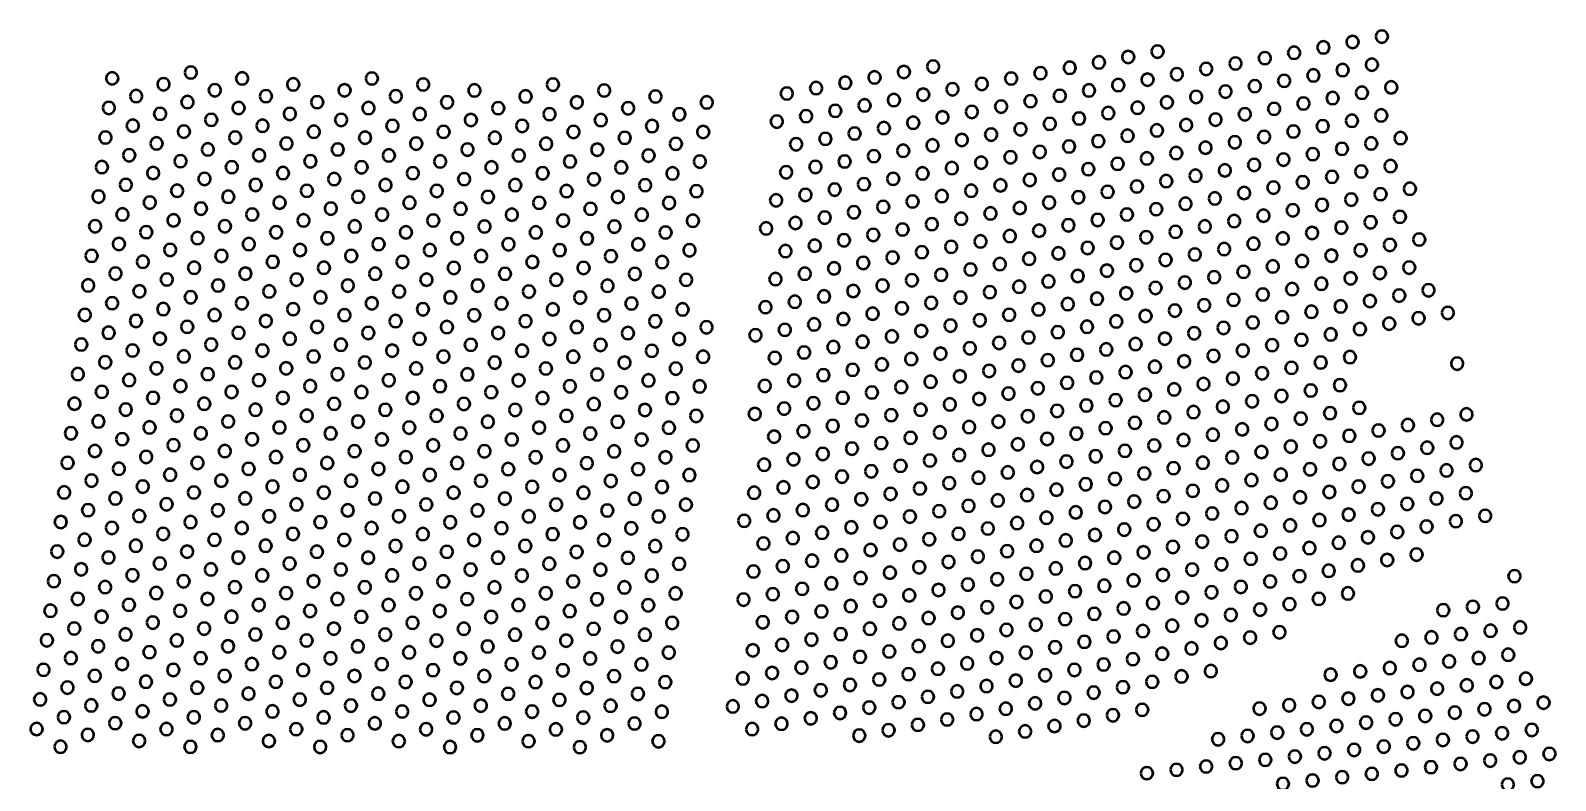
# Model space of a CAD drawing. Header units: millimetres. Extents: x 121 to 473, y 136 to 340.
# Drawn here: x 304.2 to 457.8, y 264.5 to 340.1 of the extents above; entities that cross this region are included whole.
import ezdxf

# ---------------------------------------------------------------- set-up
doc = ezdxf.new("R2010")
doc.units = ezdxf.units.MM
doc.header["$LTSCALE"] = 0.75
doc.layers.add('Visible', color=7, linetype='Continuous', lineweight=50)

msp = doc.modelspace()

# ---------------------------------------------------------------- linework, layer by layer
at = {"layer": 'Visible', "extrusion": (1e-16, 0, -1)}
for centre in [(-437.363051, 338.934623), (-440.313663, 339.47674), (-414.763977, 337.424052), (-417.714588, 337.966169), (-431.461828, 337.85039), (-434.412439, 338.392506), (-320.340102, 335.863728), (-392.164902, 335.913481), (-395.115514, 336.455598), (-405.912141, 335.797702), (-408.862753, 336.339819), (-411.813365, 336.881935), (-422.609993, 336.224039), (-425.560604, 336.766156), (-428.511216, 337.308273), (-436.357232, 336.10826), (-439.307844, 336.650377), (-312.424847, 335.273178), (-317.586287, 334.673558), (-325.501541, 335.264108), (-330.66298, 334.664489), (-338.578235, 335.255039), (-343.739674, 334.65542), (-356.816368, 334.64635), (-383.313067, 334.287131), (-386.263678, 334.829248), (-389.21429, 335.371365), (-400.010918, 334.713468), (-402.96153, 335.255585), (-413.758158, 334.597689), (-416.708769, 335.139806), (-419.659381, 335.681923), (-427.505397, 334.48191), (-430.456009, 335.024027), (-433.406621, 335.566143), (-441.252637, 334.366131), (-314.832472, 333.483389), (-319.993911, 332.883769), (-322.747726, 334.073939), (-327.909166, 333.474319), (-333.070605, 332.8747), (-335.82442, 334.06487), (-340.985859, 333.46525), (-346.147299, 332.865631), (-348.901114, 334.0558), (-354.062553, 333.456181), (-359.223992, 332.856562), (-361.977807, 334.046731), (-367.139247, 333.447112), (-372.300686, 332.847492), (-380.362455, 333.745014), (-391.159083, 333.087118), (-394.109695, 333.629235), (-397.060306, 334.171352), (-404.906322, 332.971339), (-407.856934, 333.513456), (-410.807546, 334.055572), (-418.653562, 332.85556), (-421.604174, 333.397676), (-424.554785, 333.939793), (-432.400802, 332.73978), (-435.351413, 333.281897), (-438.302025, 333.824014), (-312.078657, 332.293219), (-317.240096, 331.6936), (-325.155351, 332.28415), (-330.31679, 331.684531), (-338.232044, 332.275081), (-343.393484, 331.675461), (-351.308738, 332.266011), (-356.470177, 331.666392), (-364.385432, 332.256942), (-369.546871, 331.657323), (-382.307248, 331.460768), (-385.257859, 332.002885), (-388.208471, 332.545001), (-396.054487, 331.344989), (-399.005099, 331.887105), (-401.955711, 332.429222), (-409.801727, 331.229209), (-412.752339, 331.771326), (-415.70295, 332.313443), (-426.499578, 331.655547), (-429.45019, 332.197664), (-440.246818, 331.539768), (-314.486282, 330.50343), (-319.647721, 329.903811), (-322.401536, 331.09398), (-327.562975, 330.494361), (-332.724415, 329.894742), (-335.478229, 331.084911), (-340.639669, 330.485292), (-345.801108, 329.885672), (-348.554923, 331.075842), (-353.716363, 330.476223), (-358.877802, 329.876603), (-361.631617, 331.066773), (-366.793056, 330.467153), (-371.954496, 329.867534), (-379.356636, 330.918651), (-387.202652, 329.718638), (-390.153264, 330.260755), (-393.103876, 330.802872), (-403.900503, 330.144976), (-406.851115, 330.687093), (-417.647743, 330.029197), (-420.598355, 330.571313), (-423.548966, 331.11343), (-431.394983, 329.913417), (-434.345594, 330.455534), (-437.296206, 330.997651), (-311.732467, 329.313261), (-316.893906, 328.713641), (-322.055345, 328.114022), (-324.80916, 329.304191), (-329.9706, 328.704572), (-335.132039, 328.104953), (-337.885854, 329.295122), (-343.047293, 328.695503), (-350.962548, 329.286053), (-356.123987, 328.686434), (-364.039241, 329.276984), (-369.200681, 328.677364), (-381.301429, 328.634405), (-384.252041, 329.176522), (-395.048668, 328.518626), (-397.99928, 329.060742), (-400.949892, 329.602859), (-408.795908, 328.402846), (-411.74652, 328.944963), (-414.697131, 329.48708), (-422.543147, 328.287067), (-425.493759, 328.829184), (-428.444371, 329.3713), (-436.290387, 328.171288), (-439.240999, 328.713404), (-442.19161, 329.255521), (-314.140091, 327.523472), (-319.30153, 326.923852), (-327.216785, 327.514403), (-332.378224, 326.914783), (-340.293478, 327.505333), (-345.454918, 326.905714), (-348.208733, 328.095883), (-353.370172, 327.496264), (-358.531612, 326.896645), (-361.285426, 328.086814), (-366.446866, 327.487195), (-371.608305, 326.887576), (-386.196833, 326.892275), (-389.147445, 327.434392), (-392.098057, 327.976509), (-399.944073, 326.776496), (-402.894684, 327.318613), (-405.845296, 327.86073), (-413.691312, 326.660717), (-416.641924, 327.202833), (-419.592536, 327.74495), (-430.389164, 327.087054), (-433.339775, 327.629171), (-311.386276, 326.333302), (-316.547716, 325.733683), (-321.709155, 325.134064), (-324.46297, 326.324233), (-329.624409, 325.724614), (-334.785849, 325.124994), (-337.539664, 326.315164), (-342.701103, 325.715544), (-347.862542, 325.115925), (-350.616357, 326.306095), (-355.777797, 325.706475), (-360.939236, 325.106856), (-363.693051, 326.297025), (-368.85449, 325.697406), (-380.29561, 325.808042), (-383.246222, 326.350159), (-391.092238, 325.150146), (-394.042849, 325.692262), (-396.993461, 326.234379), (-404.839477, 325.034366), (-407.790089, 325.576483), (-410.740701, 326.1186), (-421.537328, 325.460704), (-424.48794, 326.002821), (-427.438552, 326.544937), (-435.284568, 325.344925), (-438.23518, 325.887041), (-441.185791, 326.429158), (-313.793901, 324.543513), (-318.95534, 323.943894), (-326.870594, 324.534444), (-332.032034, 323.934825), (-339.947288, 324.525375), (-345.108727, 323.925756), (-353.023982, 324.516306), (-358.185421, 323.916686), (-366.100675, 324.507236), (-371.262115, 323.907617), (-382.240403, 323.523795), (-385.191014, 324.065912), (-388.141626, 324.608029), (-398.938254, 323.950133), (-401.888866, 324.49225), (-412.685493, 323.834354), (-415.636105, 324.37647), (-418.586717, 324.918587), (-426.432733, 323.718574), (-429.383345, 324.260691), (-432.333956, 324.802808), (-440.179972, 323.602795), (-443.130584, 324.144912), (-311.040086, 323.353344), (-316.201525, 322.753724), (-321.362965, 322.154105), (-324.116779, 323.344275), (-329.278219, 322.744655), (-334.439658, 322.145036), (-337.193473, 323.335205), (-342.354913, 322.735586), (-347.516352, 322.135967), (-350.270167, 323.326136), (-355.431606, 322.726517), (-360.593046, 322.126897), (-363.346861, 323.317067), (-368.5083, 322.717448), (-379.289791, 322.981679), (-390.086419, 322.323783), (-393.03703, 322.865899), (-395.987642, 323.408016), (-403.833658, 322.208003), (-406.78427, 322.75012), (-409.734882, 323.292237), (-417.580898, 322.092224), (-420.53151, 322.634341), (-423.482121, 323.176458), (-431.328137, 321.976445), (-434.278749, 322.518562), (-437.229361, 323.060678), (-313.44771, 321.563555), (-318.60915, 320.963936), (-326.524404, 321.554486), (-331.685843, 320.954866), (-339.601098, 321.545416), (-344.762537, 320.945797), (-352.677791, 321.536347), (-357.839231, 320.936728), (-365.754485, 321.527278), (-370.915924, 320.927659), (-381.234584, 320.697432), (-384.185195, 321.239549), (-387.135807, 321.781666), (-394.981823, 320.581653), (-397.932435, 321.12377), (-400.883047, 321.665887), (-408.729063, 320.465874), (-411.679674, 321.007991), (-414.630286, 321.550107), (-425.426914, 320.892211), (-428.377526, 321.434328), (-439.174153, 320.776432), (-442.124765, 321.318549), (-310.693895, 320.373385), (-315.855335, 319.773766), (-321.016774, 319.174147), (-323.770589, 320.364316), (-328.932028, 319.764697), (-334.093468, 319.165077), (-336.847283, 320.355247), (-342.008722, 319.755628), (-347.170162, 319.156008), (-349.923976, 320.346178), (-355.085416, 319.746558), (-360.246855, 319.146939), (-363.00067, 320.337109), (-368.16211, 319.737489), (-378.283972, 320.155316), (-386.129988, 318.955303), (-389.0806, 319.49742), (-392.031211, 320.039536), (-402.827839, 319.38164), (-405.778451, 319.923757), (-416.575079, 319.265861), (-419.525691, 319.807978), (-422.476302, 320.350095), (-430.322318, 319.150082), (-433.27293, 319.692198), (-436.223542, 320.234315), (-444.069558, 319.034302), (-310.347705, 317.393427), (-313.10152, 318.583597), (-318.262959, 317.983977), (-323.424399, 317.384358), (-326.178214, 318.574527), (-331.339653, 317.974908), (-336.501092, 317.375289), (-339.254907, 318.565458), (-344.416347, 317.965839), (-349.577786, 317.366219), (-352.331601, 318.556389), (-357.49304, 317.956769), (-362.65448, 317.35715), (-365.408295, 318.54732), (-370.569734, 317.9477), (-380.228765, 317.871069), (-383.179376, 318.413186), (-393.976004, 317.75529), (-396.926616, 318.297407), (-399.877228, 318.839524), (-407.723244, 317.639511), (-410.673855, 318.181628), (-413.624467, 318.723744), (-421.470483, 317.523731), (-424.421095, 318.065848), (-427.371707, 318.607965), (-435.217723, 317.407952), (-438.168335, 317.950069), (-441.118946, 318.492186), (-315.509144, 316.793808), (-320.670584, 316.194188), (-328.585838, 316.784738), (-333.747277, 316.185119), (-341.662532, 316.775669), (-346.823971, 316.17605), (-354.739225, 316.7666), (-359.900665, 316.166981), (-367.815919, 316.757531), (-385.124169, 316.12894), (-388.074781, 316.671057), (-391.025392, 317.213173), (-398.871409, 316.01316), (-401.82202, 316.555277), (-404.772632, 317.097394), (-412.618648, 315.897381), (-415.56926, 316.439498), (-418.519872, 316.981615), (-429.316499, 316.323719), (-432.267111, 316.865835), (-443.063739, 316.207939), (-310.001515, 314.413469), (-312.755329, 315.603638), (-317.916769, 315.004019), (-323.078208, 314.404399), (-325.832023, 315.594569), (-330.993463, 314.99495), (-336.154902, 314.39533), (-338.908717, 315.5855), (-344.070156, 314.98588), (-349.231596, 314.386261), (-351.985411, 315.57643), (-357.14685, 314.976811), (-362.308289, 314.377192), (-365.062104, 315.567361), (-370.223544, 314.967742), (-379.222946, 315.044706), (-382.173557, 315.586823), (-390.019574, 314.38681), (-392.970185, 314.928927), (-395.920797, 315.471044), (-406.717425, 314.813148), (-409.668036, 315.355264), (-420.464664, 314.697368), (-423.415276, 315.239485), (-426.365888, 315.781602), (-434.211904, 314.581589), (-437.162516, 315.123706), (-440.113127, 315.665823), (-315.162954, 313.813849), (-320.324393, 313.21423), (-328.239648, 313.80478), (-333.401087, 313.205161), (-341.316341, 313.795711), (-346.477781, 313.196091), (-354.393035, 313.786642), (-359.554474, 313.187022), (-367.469729, 313.777572), (-381.167738, 312.76046), (-384.11835, 313.302577), (-387.068962, 313.844693), (-397.86559, 313.186797), (-400.816201, 313.728914), (-403.766813, 314.271031), (-411.612829, 313.071018), (-414.563441, 313.613135), (-417.514053, 314.155252), (-425.360069, 312.955239), (-428.31068, 313.497356), (-431.261292, 314.039472), (-439.107308, 312.83946), (-442.05792, 313.381576), (-445.008532, 313.923693), (-309.655324, 311.43351), (-312.409139, 312.62368), (-317.570578, 312.02406), (-322.732018, 311.424441), (-325.485833, 312.61461), (-330.647272, 312.014991), (-335.808712, 311.415372), (-338.562526, 312.605541), (-343.723966, 312.005922), (-348.885405, 311.406302), (-351.63922, 312.596472), (-356.80066, 311.996853), (-361.962099, 311.397233), (-364.715914, 312.587403), (-369.877353, 311.987783), (-378.217127, 312.218343), (-389.013755, 311.560447), (-391.964366, 312.102564), (-394.914978, 312.644681), (-402.760994, 311.444668), (-405.711606, 311.986785), (-408.662217, 312.528901), (-416.508234, 311.328889), (-419.458845, 311.871005), (-422.409457, 312.413122), (-430.255473, 311.213109), (-433.206085, 311.755226), (-436.156697, 312.297343), (-446.953324, 311.639447), (-314.816764, 310.833891), (-319.978203, 310.234271), (-327.893457, 310.824822), (-333.054897, 310.225202), (-340.970151, 310.815752), (-346.13159, 310.216133), (-354.046845, 310.806683), (-359.208284, 310.207064), (-367.123538, 310.797614), (-372.284978, 310.197995), (-380.161919, 309.934097), (-383.112531, 310.476214), (-386.063143, 311.01833), (-393.909159, 309.818318), (-396.859771, 310.360434), (-399.810382, 310.902551), (-407.656399, 309.702538), (-410.60701, 310.244655), (-413.557622, 310.786772), (-424.35425, 310.128876), (-427.304861, 310.670993), (-438.101489, 310.013096), (-441.052101, 310.555213), (-444.002713, 311.09733), (-309.309134, 308.453552), (-312.062949, 309.643721), (-317.224388, 309.044102), (-322.385827, 308.444483), (-325.139642, 309.634652), (-330.301082, 309.035033), (-335.462521, 308.435413), (-338.216336, 309.625583), (-343.377775, 309.025963), (-348.539215, 308.426344), (-351.29303, 309.616514), (-356.454469, 309.016894), (-361.615908, 308.417275), (-364.369723, 309.607444), (-369.531163, 309.007825), (-377.211308, 309.39198), (-385.057324, 308.191967), (-388.007936, 308.734084), (-390.958547, 309.276201), (-401.755175, 308.618305), (-404.705787, 309.160422), (-415.502415, 308.502525), (-418.453026, 309.044642), (-421.403638, 309.586759), (-429.249654, 308.386746), (-432.200266, 308.928863), (-435.150878, 309.47098), (-311.716758, 306.663763), (-314.470573, 307.853932), (-319.632013, 307.254313), (-324.793452, 306.654694), (-327.547267, 307.844863), (-332.708706, 307.245244), (-337.870146, 306.645624), (-340.623961, 307.835794), (-345.7854, 307.236175), (-350.946839, 306.636555), (-353.700654, 307.826725), (-358.862094, 307.227105), (-364.023533, 306.627486), (-366.777348, 307.817655), (-371.938787, 307.218036), (-379.1561, 307.107734), (-382.106712, 307.649851), (-392.90334, 306.991955), (-395.853952, 307.534071), (-398.804563, 308.076188), (-406.65058, 306.876175), (-409.601191, 307.418292), (-412.551803, 307.960409), (-420.397819, 306.760396), (-423.348431, 307.302513), (-426.299043, 307.844629), (-434.145059, 306.644617), (-437.09567, 307.186733), (-308.962943, 305.473593), (-316.878198, 306.064143), (-322.039637, 305.464524), (-329.954891, 306.055074), (-335.116331, 305.455455), (-343.031585, 306.046005), (-348.193024, 305.446386), (-356.108279, 306.036936), (-361.269718, 305.437316), (-369.184972, 306.027867), (-384.051505, 305.365604), (-387.002117, 305.907721), (-389.952728, 306.449838), (-397.798744, 305.249825), (-400.749356, 305.791942), (-403.699968, 306.334058), (-411.545984, 305.134046), (-414.496596, 305.676162), (-417.447207, 306.218279), (-428.243835, 305.560383), (-431.194447, 306.1025), (-447.892298, 306.528837), (-311.370568, 303.683804), (-314.124383, 304.873974), (-319.285822, 304.274355), (-324.447262, 303.674735), (-327.201076, 304.864905), (-332.362516, 304.265285), (-337.523955, 303.665666), (-340.27777, 304.855835), (-345.43921, 304.256216), (-350.600649, 303.656597), (-353.354464, 304.846766), (-358.515903, 304.247147), (-363.677343, 303.647528), (-366.431157, 304.837697), (-371.592597, 304.238078), (-378.150281, 304.281371), (-381.100893, 304.823488), (-388.946909, 303.623475), (-391.897521, 304.165591), (-394.848133, 304.707708), (-405.644761, 304.049812), (-408.595372, 304.591929), (-419.392, 303.934033), (-422.342612, 304.47615), (-425.293224, 305.018266), (-433.13924, 303.818254), (-436.089851, 304.36037), (-308.616753, 302.493635), (-316.532007, 303.084185), (-321.693447, 302.484566), (-329.608701, 303.075116), (-334.77014, 302.475496), (-342.685395, 303.066047), (-347.846834, 302.466427), (-355.762088, 303.056977), (-360.923528, 302.457358), (-368.838782, 303.047908), (-380.095074, 301.997124), (-383.045686, 302.539241), (-385.996298, 303.081358), (-396.792925, 302.423462), (-399.743537, 302.965579), (-402.694149, 303.507695), (-410.540165, 302.307683), (-413.490777, 302.849799), (-416.441388, 303.391916), (-424.287405, 302.191903), (-427.238016, 302.73402), (-430.188628, 303.276137), (-438.034644, 302.076124), (-311.024377, 300.703846), (-313.778192, 301.894016), (-318.939632, 301.294396), (-324.101071, 300.694777), (-326.854886, 301.884946), (-332.016325, 301.285327), (-337.177765, 300.685708), (-339.93158, 301.875877), (-345.093019, 301.276258), (-350.254458, 300.676638), (-353.008273, 301.866808), (-358.169713, 301.267188), (-363.331152, 300.667569), (-366.084967, 301.857739), (-371.246406, 301.258119), (-377.144463, 301.455008), (-387.94109, 300.797112), (-390.891702, 301.339228), (-393.842314, 301.881345), (-401.68833, 300.681332), (-404.638942, 301.223449), (-407.589553, 301.765566), (-415.435569, 300.565553), (-418.386181, 301.10767), (-421.336793, 301.649787), (-429.182809, 300.449774), (-432.133421, 300.99189), (-435.084032, 301.534007), (-445.88066, 300.876111), (-448.831272, 301.418228), (-308.270563, 299.513676), (-313.432002, 298.914057), (-316.185817, 300.104227), (-321.347256, 299.504607), (-329.262511, 300.095157), (-334.42395, 299.495538), (-342.339204, 300.086088), (-347.500644, 299.486469), (-355.415898, 300.077019), (-360.577337, 299.4774), (-368.492592, 300.06795), (-379.089255, 299.170761), (-382.039867, 299.712878), (-384.990479, 300.254995), (-392.836495, 299.054982), (-395.787106, 299.597099), (-398.737718, 300.139216), (-406.583734, 298.939203), (-409.534346, 299.48132), (-412.484958, 300.023436), (-423.281586, 299.36554), (-426.232197, 299.907657), (-437.028825, 299.249761), (-439.979437, 299.791878), (-442.930049, 300.333994), (-310.678187, 297.723888), (-318.593441, 298.314438), (-323.754881, 297.714818), (-326.508696, 298.904988), (-331.670135, 298.305368), (-336.831574, 297.705749), (-339.585389, 298.895919), (-344.746829, 298.296299), (-349.908268, 297.69668), (-352.662083, 298.886849), (-357.823522, 298.28723), (-362.984962, 297.687611), (-365.738777, 298.87778), (-370.900216, 298.278161), (-383.98466, 297.428632), (-386.935271, 297.970749), (-389.885883, 298.512865), (-400.682511, 297.854969), (-403.633123, 298.397086), (-414.42975, 297.73919), (-417.380362, 298.281307), (-420.330974, 298.823423), (-428.17699, 297.623411), (-431.127602, 298.165527), (-434.078213, 298.707644), (-441.92423, 297.507631), (-444.874841, 298.049748), (-447.825453, 298.591865), (-307.924372, 296.533718), (-313.085812, 295.934099), (-315.839626, 297.124268), (-321.001066, 296.524649), (-326.162505, 295.925029), (-328.91632, 297.115199), (-334.077759, 296.51558), (-339.239199, 295.91596), (-341.993014, 297.10613), (-347.154453, 296.50651), (-352.315893, 295.906891), (-355.069707, 297.097061), (-360.231147, 296.497441), (-365.392586, 295.897822), (-368.146401, 297.087991), (-378.083436, 296.344398), (-381.034048, 296.886515), (-391.830676, 296.228619), (-394.781288, 296.770736), (-397.731899, 297.312853), (-405.577915, 296.11284), (-408.528527, 296.654956), (-411.479139, 297.197073), (-419.325155, 295.99706), (-422.275767, 296.539177), (-425.226378, 297.081294), (-433.072394, 295.881281), (-436.023006, 296.423398), (-438.973618, 296.965515), (-449.770246, 296.307619), (-310.331997, 294.743929), (-318.247251, 295.334479), (-323.40869, 294.73486), (-331.323945, 295.32541), (-336.485384, 294.725791), (-344.400638, 295.316341), (-349.562078, 294.716721), (-357.477332, 295.307272), (-362.638771, 294.707652), (-370.554026, 295.298202), (-382.978841, 294.602269), (-385.929452, 295.144385), (-388.880064, 295.686502), (-396.72608, 294.486489), (-399.676692, 295.028606), (-402.627304, 295.570723), (-410.47332, 294.37071), (-413.423932, 294.912827), (-416.374543, 295.454944), (-427.171171, 294.797048), (-430.121783, 295.339164), (-440.918411, 294.681268), (-443.869022, 295.223385), (-446.819634, 295.765502), (-307.578182, 293.55376), (-312.739621, 292.95414), (-315.493436, 294.14431), (-320.654875, 293.54469), (-325.816315, 292.945071), (-328.57013, 294.135241), (-333.731569, 293.535621), (-338.893008, 292.936002), (-341.646823, 294.126171), (-346.808263, 293.526552), (-351.969702, 292.926933), (-354.723517, 294.117102), (-359.884956, 293.517483), (-365.046396, 292.917863), (-367.800211, 294.108033), (-377.077617, 293.518035), (-380.028229, 294.060152), (-387.874245, 292.860139), (-390.824857, 293.402256), (-393.775469, 293.944373), (-404.572096, 293.286477), (-407.522708, 293.828593), (-418.319336, 293.170697), (-421.269948, 293.712814), (-424.220559, 294.254931), (-432.066575, 293.054918), (-435.017187, 293.597035), (-437.967799, 294.139152), (-445.813815, 292.939139), (-448.764427, 293.481256), (-309.985806, 291.763971), (-317.901061, 292.354521), (-323.0625, 291.754901), (-330.977754, 292.345452), (-336.139194, 291.745832), (-344.054448, 292.336382), (-349.215887, 291.736763), (-357.131142, 292.327313), (-362.292581, 291.727694), (-370.207835, 292.318244), (-379.02241, 291.233789), (-381.973022, 291.775906), (-384.923633, 292.318022), (-395.720261, 291.660126), (-398.670873, 292.202243), (-401.621485, 292.74436), (-409.467501, 291.544347), (-412.418113, 292.086464), (-415.368724, 292.628581), (-423.21474, 291.428568), (-426.165352, 291.970685), (-429.115964, 292.512801), (-436.96198, 291.312788), (-439.912592, 291.854905), (-442.863203, 292.397022), (-307.231991, 290.573801), (-312.393431, 289.974182), (-315.147246, 291.164351), (-320.308685, 290.564732), (-325.470124, 289.965113), (-328.223939, 291.155282), (-333.385379, 290.555663), (-338.546818, 289.956043), (-341.300633, 291.146213), (-346.462072, 290.546594), (-351.623512, 289.946974), (-354.377327, 291.137144), (-359.538766, 290.537524), (-364.700205, 289.937905), (-367.45402, 291.128074), (-376.071798, 290.691672), (-386.868426, 290.033776), (-389.819038, 290.575893), (-392.76965, 291.11801), (-400.615666, 289.917997), (-403.566277, 290.460114), (-406.516889, 291.00223), (-414.362905, 289.802218), (-417.313517, 290.344334), (-420.264129, 290.886451), (-431.060757, 290.228555), (-434.011368, 290.770672), (-444.807996, 290.112776), (-447.758608, 290.654892), (-450.709219, 291.197009), (-309.639616, 288.784012), (-314.801055, 288.184393), (-317.55487, 289.374562), (-322.716309, 288.774943), (-327.877749, 288.175324), (-330.631564, 289.365493), (-335.793003, 288.765874), (-340.954443, 288.166254), (-343.708257, 289.356424), (-348.869697, 288.756805), (-356.784951, 289.347355), (-361.946391, 288.747735), (-369.861645, 289.338286), (-378.016591, 288.407426), (-380.967203, 288.949543), (-383.917814, 289.491659), (-391.763831, 288.291647), (-394.714442, 288.833763), (-397.665054, 289.37588), (-405.51107, 288.175867), (-408.461682, 288.717984), (-411.412294, 289.260101), (-422.208921, 288.602205), (-425.159533, 289.144321), (-428.110145, 289.686438), (-435.956161, 288.486425), (-438.906773, 289.028542), (-441.857384, 289.570659), (-306.885801, 287.593843), (-312.04724, 286.994223), (-319.962495, 287.584774), (-325.123934, 286.985154), (-333.039188, 287.575704), (-338.200628, 286.976085), (-346.115882, 287.566635), (-351.277321, 286.967016), (-354.031136, 288.157185), (-359.192576, 287.557566), (-364.354015, 286.957946), (-367.10783, 288.148116), (-382.911996, 286.665296), (-385.862607, 287.207413), (-388.813219, 287.74953), (-399.609847, 287.091634), (-402.560458, 287.63375), (-413.357086, 286.975854), (-416.307698, 287.517971), (-419.25831, 288.060088), (-427.104326, 286.860075), (-430.054938, 287.402192), (-433.005549, 287.944309), (-440.851565, 286.744296), (-443.802177, 287.286413), (-309.293425, 285.804054), (-314.454865, 285.204434), (-317.20868, 286.394604), (-322.370119, 285.794985), (-327.531558, 285.195365), (-330.285373, 286.385535), (-335.446813, 285.785915), (-340.608252, 285.186296), (-343.362067, 286.376466), (-348.523506, 285.776846), (-353.684946, 285.177227), (-356.438761, 286.367396), (-361.6002, 285.767777), (-366.76164, 285.168158), (-369.515454, 286.358327), (-377.010772, 285.581063), (-379.961384, 286.12318), (-390.758012, 285.465283), (-393.708623, 286.0074), (-396.659235, 286.549517), (-404.505251, 285.349504), (-407.455863, 285.891621), (-410.406475, 286.433738), (-418.252491, 285.233725), (-421.203102, 285.775842), (-424.153714, 286.317958), (-431.99973, 285.117946), (-434.950342, 285.660062), (-437.900954, 286.202179), (-453.657349, 285.112277), (-306.53961, 284.613884), (-311.70105, 284.014265), (-319.616304, 284.604815), (-324.777744, 284.005196), (-332.692998, 284.595746), (-337.854437, 283.996127), (-345.769692, 284.586677), (-350.931131, 283.987057), (-358.846385, 284.577607), (-364.007825, 283.977988), (-381.906177, 283.838933), (-384.856788, 284.38105), (-387.8074, 284.923167), (-395.653416, 283.723154), (-398.604028, 284.265271), (-401.554639, 284.807387), (-409.400656, 283.607375), (-412.351267, 284.149491), (-415.301879, 284.691608), (-426.098507, 284.033712), (-429.049119, 284.575829), (-308.947235, 282.824095), (-314.108674, 282.224476), (-316.862489, 283.414646), (-322.023929, 282.815026), (-327.185368, 282.215407), (-329.939183, 283.405576), (-335.100622, 282.805957), (-340.262062, 282.206338), (-343.015877, 283.396507), (-348.177316, 282.796888), (-353.338755, 282.197268), (-356.09257, 283.387438), (-361.25401, 282.787819), (-366.415449, 282.188199), (-369.169264, 283.378369), (-376.004953, 282.7547), (-378.955565, 283.296816), (-386.801581, 282.096804), (-389.752193, 282.63892), (-392.702804, 283.181037), (-403.499432, 282.523141), (-406.450044, 283.065258), (-417.246672, 282.407362), (-420.197283, 282.949479), (-423.147895, 283.491595), (-430.993911, 282.291583), (-433.944523, 282.833699), (-436.895135, 283.375816), (-449.475738, 282.027779), (-452.456962, 282.3629), (-306.19342, 281.633926), (-311.354859, 281.034307), (-319.270114, 281.624857), (-324.431553, 281.025237), (-332.346807, 281.615787), (-337.508247, 281.016168), (-345.423501, 281.606718), (-350.584941, 281.007099), (-358.500195, 281.597649), (-363.661634, 280.99803), (-380.900358, 281.01257), (-383.850969, 281.554687), (-394.647597, 280.896791), (-397.598209, 281.438908), (-400.548821, 281.981024), (-408.394837, 280.781012), (-411.345448, 281.323128), (-414.29606, 281.865245), (-422.142076, 280.665232), (-425.092688, 281.207349), (-428.0433, 281.749466), (-446.494515, 281.692657), (-308.601045, 279.844137), (-313.762484, 279.244518), (-316.516299, 280.434687), (-321.677738, 279.835068), (-326.839178, 279.235448), (-329.592993, 280.425618), (-334.754432, 279.825999), (-339.915871, 279.226379), (-342.669686, 280.416549), (-347.831126, 279.816929), (-352.992565, 279.21731), (-355.74638, 280.40748), (-360.907819, 279.80786), (-366.069259, 279.208241), (-368.823074, 280.39841), (-377.949746, 280.470453), (-385.795762, 279.270441), (-388.746374, 279.812557), (-391.696985, 280.354674), (-399.543002, 279.154661), (-402.493613, 279.696778), (-405.444225, 280.238895), (-413.290241, 279.038882), (-416.240853, 279.580999), (-419.191465, 280.123116), (-429.988092, 279.465219), (-448.275351, 279.278402), (-451.256574, 279.613524), (-454.237797, 279.948646), (-305.84723, 278.653968), (-311.008669, 278.054348), (-316.170108, 277.454729), (-318.923923, 278.644898), (-324.085363, 278.045279), (-329.246802, 277.44566), (-332.000617, 278.635829), (-337.162056, 278.03621), (-342.323496, 277.43659), (-345.077311, 278.62676), (-350.23875, 278.02714), (-355.40019, 277.427521), (-358.154004, 278.617691), (-363.315444, 278.018071), (-368.476883, 277.418452), (-376.943927, 277.64409), (-379.894539, 278.186207), (-382.84515, 278.728324), (-390.691166, 277.528311), (-393.641778, 278.070428), (-396.59239, 278.612545), (-404.438406, 277.412532), (-407.389018, 277.954648), (-410.339629, 278.496765), (-421.136257, 277.838869), (-424.086869, 278.380986), (-427.037481, 278.923103), (-442.312904, 278.608159), (-445.294127, 278.943281), (-308.254854, 276.864179), (-313.416294, 276.264559), (-321.331548, 276.855109), (-326.492987, 276.25549), (-334.408242, 276.84604), (-339.569681, 276.246421), (-347.484935, 276.836971), (-352.646375, 276.237352), (-360.561629, 276.827902), (-365.723068, 276.228282), (-381.839331, 275.901961), (-384.789943, 276.444078), (-387.740555, 276.986194), (-398.537183, 276.328298), (-401.487794, 276.870415), (-412.284422, 276.212519), (-415.235034, 276.754636), (-418.185646, 277.296752), (-444.093739, 276.193905), (-447.074963, 276.529026), (-450.056186, 276.864148), (-453.03741, 277.19927), (-305.501039, 275.674009), (-310.662479, 275.07439), (-315.823918, 274.47477), (-318.577733, 275.66494), (-323.739172, 275.06532), (-328.900612, 274.465701), (-331.654427, 275.655871), (-336.815866, 275.056251), (-341.977305, 274.456632), (-344.73112, 275.646801), (-349.89256, 275.047182), (-355.053999, 274.447563), (-357.807814, 275.637732), (-362.969253, 275.038113), (-368.130693, 274.438493), (-375.938108, 274.817727), (-378.88872, 275.359844), (-389.685347, 274.701948), (-392.635959, 275.244065), (-395.586571, 275.786181), (-403.432587, 274.586169), (-406.383199, 275.128285), (-409.33381, 275.670402), (-417.179827, 274.470389), (-420.130438, 275.012506), (-423.08105, 275.554623), (-435.150069, 275.188539), (-438.131292, 275.523661), (-441.112516, 275.858783), (-451.837022, 274.449894), (-454.818245, 274.785016), (-307.908664, 273.88422), (-313.070103, 273.284601), (-320.985357, 273.875151), (-326.146797, 273.275532), (-334.062051, 273.866082), (-339.223491, 273.266462), (-347.138745, 273.857013), (-352.300184, 273.257393), (-360.215439, 273.847943), (-365.376878, 273.248324), (-380.833512, 273.075598), (-383.784124, 273.617714), (-386.734736, 274.159831), (-394.580752, 272.959818), (-397.531364, 273.501935), (-400.481975, 274.044052), (-408.327991, 272.844039), (-411.278603, 273.386156), (-414.229215, 273.928273), (-439.912128, 273.109407), (-442.893352, 273.444528), (-445.874575, 273.77965), (-448.855799, 274.114772), (-305.154849, 272.694051), (-310.316288, 272.094431), (-315.477728, 271.494812), (-318.231543, 272.684981), (-323.392982, 272.085362), (-328.554421, 271.485743), (-331.308236, 272.675912), (-336.469676, 272.076293), (-341.631115, 271.476673), (-344.38493, 272.666843), (-349.546369, 272.067224), (-354.707809, 271.467604), (-357.461624, 272.657774), (-362.623063, 272.058154), (-367.784502, 271.458535), (-374.932289, 271.991364), (-377.882901, 272.533481), (-385.728917, 271.333468), (-388.679528, 271.875585), (-391.63014, 272.417702), (-402.426768, 271.759806), (-405.37738, 272.301922), (-416.174008, 271.644026), (-427.987234, 271.768919), (-430.968458, 272.104041), (-433.949681, 272.439163), (-436.930905, 272.774285), (-447.655411, 271.365396), (-450.636634, 271.700518), (-453.617858, 272.035639), (-456.599081, 272.370761), (-307.562473, 270.904262), (-312.723913, 270.304642), (-320.639167, 270.895193), (-325.800606, 270.295573), (-333.715861, 270.886123), (-338.8773, 270.286504), (-346.792554, 270.877054), (-351.953994, 270.277435), (-359.869248, 270.867985), (-365.030687, 270.268365), (-379.827693, 270.249235), (-382.778305, 270.791351), (-393.574933, 270.133455), (-396.525545, 270.675572), (-399.476156, 271.217689), (-407.322172, 270.017676), (-410.272784, 270.559793), (-413.223396, 271.10191), (-435.730517, 270.024909), (-438.71174, 270.36003), (-441.692964, 270.695152), (-444.674187, 271.030274), (-304.808658, 269.714092), (-309.970098, 269.114473), (-315.131537, 268.514853), (-317.885352, 269.705023), (-323.046792, 269.105404), (-328.208231, 268.505784), (-330.962046, 269.695954), (-336.123485, 269.096334), (-341.284925, 268.496715), (-344.03874, 269.686885), (-349.200179, 269.087265), (-354.361618, 268.487646), (-357.115433, 269.677815), (-362.276873, 269.078196), (-367.438312, 268.478577), (-376.877082, 269.707118), (-387.67371, 269.049222), (-390.624321, 269.591339), (-401.420949, 268.933443), (-404.371561, 269.475559), (-423.805623, 268.684421), (-426.786847, 269.019543), (-429.76807, 269.354665), (-432.749293, 269.689787), (-443.4738, 268.280898), (-446.455023, 268.61602), (-449.436247, 268.951141), (-452.41747, 269.286263), (-455.398694, 269.621385), (-307.216283, 267.924303), (-320.292977, 267.915234), (-333.36967, 267.906165), (-346.446364, 267.897096), (-359.523058, 267.888026), (-431.548906, 266.940411), (-434.530129, 267.275532), (-437.511353, 267.610654), (-440.492576, 267.945776), (-454.198306, 266.872009), (-457.179529, 267.207131), (-416.642788, 265.264801), (-419.624012, 265.599923), (-422.605235, 265.935045), (-425.586459, 266.270167), (-428.567682, 266.605289), (-439.292188, 265.1964), (-442.273412, 265.531522), (-445.254635, 265.866643), (-448.235859, 266.201765), (-451.217082, 266.536887), (-430.348518, 264.191034), (-433.329742, 264.526156), (-436.310965, 264.861278), (-452.997918, 264.122633), (-455.979142, 264.457755)]:
    msp.add_circle(centre, 0.617, dxfattribs=at)

doc.saveas('drawing.dxf')
